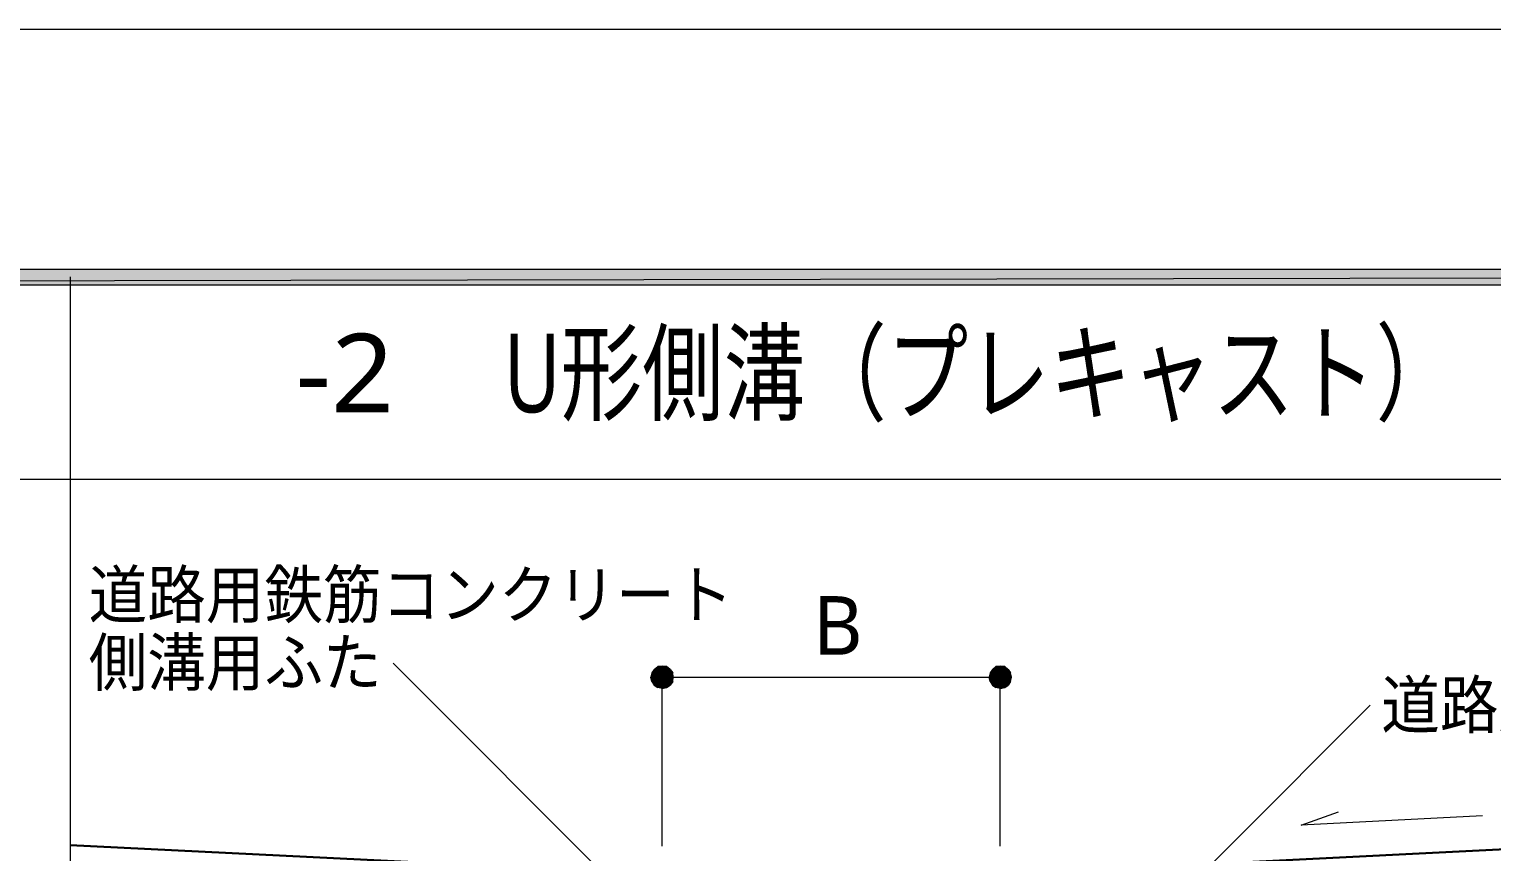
# Model space of a CAD drawing. Header units: millimetres. Extents: x 0 to 420, y 0 to 297.
# Drawn here: x 116.4 to 181.2, y 260.5 to 297 of the extents above; entities that cross this region are included whole.
import ezdxf
from ezdxf.enums import TextEntityAlignment as Align

# ---------------------------------------------------------------- set-up
doc = ezdxf.new("R2010")
doc.units = ezdxf.units.MM
doc.styles.add('kst32b', font='NotoSansJP-Variable.ttf')

msp = doc.modelspace()

# ---------------------------------------------------------------- hatches: boundary and pattern name
h = msp.add_hatch(color=7)
h.paths.add_polyline_path([(394.166, 285.623), (394.166, 286.321), (26.183, 285.623), (394.166, 285.623)])
h.paths.add_polyline_path([(394.166, 286.321), (26.183, 285.623), (26.183, 286.321), (394.166, 286.321)])
h = msp.add_hatch(color=7)
h.paths.add_polyline_path([(144.441, 268.711), (144.251, 268.69), (144.441, 268.224), (144.441, 268.711)])
h.paths.add_polyline_path([(144.251, 268.69), (144.441, 268.224), (144.082, 268.563), (144.251, 268.69)])
h.paths.add_polyline_path([(144.441, 268.224), (144.082, 268.563), (143.976, 268.414), (144.441, 268.224)])
for points in [[(144.632, 268.69), (144.441, 268.711), (144.441, 268.224), (144.632, 268.69)], [(159.639, 268.69), (159.427, 268.711), (159.427, 268.224), (159.639, 268.69)]]:
    msp.add_hatch(color=7).paths.add_polyline_path(points)
h = msp.add_hatch(color=7)
h.paths.add_polyline_path([(144.928, 268.224), (144.907, 268.414), (144.441, 268.224), (144.928, 268.224)])
h.paths.add_polyline_path([(144.907, 268.414), (144.441, 268.224), (144.801, 268.563), (144.907, 268.414)])
h.paths.add_polyline_path([(144.441, 268.224), (144.801, 268.563), (144.632, 268.69), (144.441, 268.224)])
h = msp.add_hatch(color=7)
h.paths.add_polyline_path([(159.427, 268.711), (159.237, 268.69), (159.427, 268.224), (159.427, 268.711)])
h.paths.add_polyline_path([(159.237, 268.69), (159.427, 268.224), (159.089, 268.563), (159.237, 268.69)])
h.paths.add_polyline_path([(159.427, 268.224), (159.089, 268.563), (158.983, 268.414), (159.427, 268.224)])
h = msp.add_hatch(color=7)
h.paths.add_polyline_path([(159.935, 268.224), (159.893, 268.414), (159.427, 268.224), (159.935, 268.224)])
h.paths.add_polyline_path([(159.893, 268.414), (159.427, 268.224), (159.787, 268.563), (159.893, 268.414)])
h.paths.add_polyline_path([(159.427, 268.224), (159.787, 268.563), (159.639, 268.69), (159.427, 268.224)])
h = msp.add_hatch(color=7)
h.paths.add_polyline_path([(143.976, 268.414), (143.933, 268.224), (144.441, 268.224), (143.976, 268.414)])
h.paths.add_polyline_path([(143.933, 268.224), (144.441, 268.224), (143.976, 268.033), (143.933, 268.224)])
h.paths.add_polyline_path([(144.441, 268.224), (143.976, 268.033), (144.082, 267.864), (144.441, 268.224)])
h = msp.add_hatch(color=7)
h.paths.add_polyline_path([(144.082, 267.864), (144.251, 267.758), (144.441, 268.224), (144.082, 267.864)])
h.paths.add_polyline_path([(144.251, 267.758), (144.441, 268.224), (144.441, 267.716), (144.251, 267.758)])
h.paths.add_polyline_path([(144.441, 268.224), (144.441, 267.716), (144.632, 267.758), (144.441, 268.224)])
h = msp.add_hatch(color=7)
h.paths.add_polyline_path([(144.632, 267.758), (144.801, 267.864), (144.441, 268.224), (144.632, 267.758)])
h.paths.add_polyline_path([(144.801, 267.864), (144.441, 268.224), (144.907, 268.033), (144.801, 267.864)])
h.paths.add_polyline_path([(144.441, 268.224), (144.907, 268.033), (144.928, 268.224), (144.441, 268.224)])
h = msp.add_hatch(color=7)
h.paths.add_polyline_path([(158.983, 268.414), (158.941, 268.224), (159.427, 268.224), (158.983, 268.414)])
h.paths.add_polyline_path([(158.941, 268.224), (159.427, 268.224), (158.983, 268.033), (158.941, 268.224)])
h.paths.add_polyline_path([(159.427, 268.224), (158.983, 268.033), (159.089, 267.864), (159.427, 268.224)])
h = msp.add_hatch(color=7)
h.paths.add_polyline_path([(159.089, 267.864), (159.237, 267.758), (159.427, 268.224), (159.089, 267.864)])
h.paths.add_polyline_path([(159.237, 267.758), (159.427, 268.224), (159.427, 267.716), (159.237, 267.758)])
h.paths.add_polyline_path([(159.427, 268.224), (159.427, 267.716), (159.639, 267.758), (159.427, 268.224)])
h = msp.add_hatch(color=7)
h.paths.add_polyline_path([(159.639, 267.758), (159.787, 267.864), (159.427, 268.224), (159.639, 267.758)])
h.paths.add_polyline_path([(159.787, 267.864), (159.427, 268.224), (159.893, 268.033), (159.787, 267.864)])
h.paths.add_polyline_path([(159.427, 268.224), (159.893, 268.033), (159.935, 268.224), (159.427, 268.224)])

# ---------------------------------------------------------------- linework, layer by layer
at = {"lineweight": 13}
msp.add_lwpolyline([(0.191, 0), (0.191, 296.968), (420.158, 296.968), (420.158, 0)], close=True, dxfattribs=at)
at = {"lineweight": 0}
for points in [[(394.166, 285.623), (394.166, 286.321), (26.183, 285.623)], [(394.166, 286.321), (26.183, 285.623), (26.183, 286.321)], [(144.251, 268.69), (144.441, 268.224), (144.082, 268.563)], [(144.441, 268.711), (144.251, 268.69), (144.441, 268.224)], [(144.632, 268.69), (144.441, 268.711), (144.441, 268.224)], [(144.441, 268.224), (144.801, 268.563), (144.632, 268.69)], [(159.237, 268.69), (159.427, 268.224), (159.089, 268.563)], [(159.427, 268.711), (159.237, 268.69), (159.427, 268.224)], [(159.639, 268.69), (159.427, 268.711), (159.427, 268.224)], [(159.427, 268.224), (159.787, 268.563), (159.639, 268.69)], [(143.976, 268.414), (143.933, 268.224), (144.441, 268.224)], [(143.933, 268.224), (144.441, 268.224), (143.976, 268.033)], [(144.441, 268.224), (144.082, 268.563), (143.976, 268.414)], [(144.441, 268.224), (143.976, 268.033), (144.082, 267.864)], [(144.082, 267.864), (144.251, 267.758), (144.441, 268.224)], [(144.251, 267.758), (144.441, 268.224), (144.441, 267.716)], [(144.907, 268.414), (144.441, 268.224), (144.801, 268.563)], [(144.928, 268.224), (144.907, 268.414), (144.441, 268.224)], [(144.441, 268.224), (144.441, 267.716), (144.632, 267.758)], [(144.632, 267.758), (144.801, 267.864), (144.441, 268.224)], [(144.801, 267.864), (144.441, 268.224), (144.907, 268.033)], [(144.441, 268.224), (144.907, 268.033), (144.928, 268.224)], [(158.983, 268.414), (158.941, 268.224), (159.427, 268.224)], [(158.941, 268.224), (159.427, 268.224), (158.983, 268.033)], [(159.427, 268.224), (159.089, 268.563), (158.983, 268.414)], [(159.427, 268.224), (158.983, 268.033), (159.089, 267.864)], [(159.089, 267.864), (159.237, 267.758), (159.427, 268.224)], [(159.237, 267.758), (159.427, 268.224), (159.427, 267.716)], [(159.893, 268.414), (159.427, 268.224), (159.787, 268.563)], [(159.935, 268.224), (159.893, 268.414), (159.427, 268.224)], [(159.427, 268.224), (159.427, 267.716), (159.639, 267.758)], [(159.639, 267.758), (159.787, 267.864), (159.427, 268.224)], [(159.787, 267.864), (159.427, 268.224), (159.893, 268.033)], [(159.427, 268.224), (159.893, 268.033), (159.935, 268.224)]]:
    msp.add_lwpolyline(points, close=True, dxfattribs=at)
at = {"lineweight": 13}
for points in [[(118.174, 285.983), (118.174, 45.995)], [(394.166, 276.987), (26.183, 276.987)], [(142.536, 258.805), (132.503, 268.838)], [(144.441, 260.731), (144.441, 268.224)], [(144.441, 268.224), (159.427, 268.224)], [(159.427, 260.731), (159.427, 268.224)], [(163.491, 254.593), (175.853, 266.975)], [(180.827, 262.064), (172.784, 261.662), (174.435, 262.255)]]:
    msp.add_lwpolyline(points, dxfattribs=at)
at = {"lineweight": 30}
for points in [[(164.444, 259.715), (196.617, 261.324)], [(139.446, 259.715), (118.174, 260.773)]]:
    msp.add_lwpolyline(points, dxfattribs=at)

# ---------------------------------------------------------------- texts
at = {"style": 'kst32b'}
for s, height, p, p2 in [('-2', 3.4908, (128.185, 279.971), (132.549, 279.971)), ('U形側溝（プレキャスト）', 3.49081, (137.414, 279.971), (179.705, 279.971)), ('道路用鉄筋コンクリート', 2.07913, (118.999, 270.849), (147.587, 270.849)), ('側溝用ふた', 2.0791, (118.999, 267.843), (131.994, 267.843)), ('道路用鉄筋コンクリート側溝', 2.07913, (176.339, 265.959), (210.125, 265.959))]:
    msp.add_text(s, height=height, dxfattribs=at).set_placement(p, p2, align=Align.FIT)
msp.add_text('B', height=2.599, dxfattribs=at).set_placement((151.13, 269.219))

doc.saveas('drawing.dxf')
